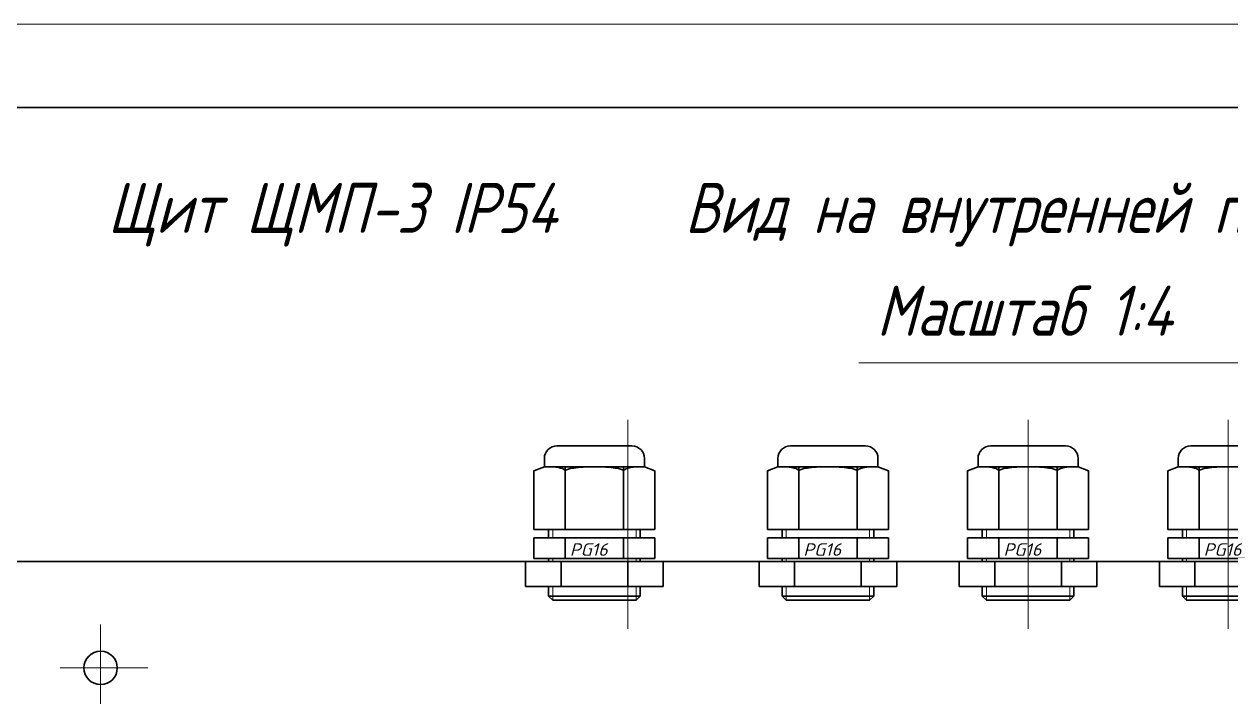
# Model space of a CAD drawing. Header units: millimetres. Extents: x -14 to 2659, y -2986 to -401.
# Drawn here: x 1769.6 to 1841.9, y -1159.3 to -1118.6 of the extents above; entities that cross this region are included whole.
import ezdxf

# ---------------------------------------------------------------- set-up
doc = ezdxf.new("R2010")
doc.units = ezdxf.units.MM
doc.layers.get('0').update_dxf_attribs({"lineweight": 20})
doc.layers.add('ссылки', color=7, linetype='Continuous')
doc.styles.add('GOST тип А', font='GOST_A.TTF', dxfattribs={"oblique": 15})
doc.styles.get("Standard").update_dxf_attribs({"font": 'simplex.shx', "width": 0.75, "oblique": 15})

# ---------------------------------------------------------------- blocks, each defined once
blk = doc.blocks.new('PG16')
at = {"lineweight": 30}
for p, q in [((2.25, 6.931), (-2.25, 6.931)), ((-3, 5.681), (-3, 6.181)), ((3, 5.681), (3, 6.181)), ((-3.625, 5.431), (-3, 5.681)), ((-3.625, 5.431), (-3.625, 1.931)), ((3, 5.681), (-3, 5.681)), ((-1.75, 5.681), (-1.75, 1.931)), ((1.75, 5.681), (1.75, 1.931)), ((3.625, 5.431), (3, 5.681)), ((3.625, 5.431), (3.625, 1.931)), ((-3.625, 1.931), (3.625, 1.931)), ((-2.75, 1.431), (-2.75, 1.931)), ((2.75, 1.431), (2.75, 1.931)), ((-3.625, 1.431), (-3.625, 0.181)), ((-3.625, 1.431), (3.625, 1.431)), ((-1.75, 1.431), (-1.75, 0.181)), ((1.75, 1.431), (1.75, 0.181)), ((3.625, 1.431), (3.625, 0.181)), ((-4.125, 0), (-4.125, -1.5)), ((4.125, 0), (-4.125, 0)), ((-3.625, 0.181), (3.625, 0.181)), ((-2.75, 0), (-2.75, 0.181)), ((-2, 0), (-2, -1.5)), ((2, 0), (2, -1.5)), ((2.75, 0), (2.75, 0.181)), ((4.125, -1.5), (4.125, 0)), ((-4.125, -1.5), (4.125, -1.5)), ((-2.75, -2.069), (-2.75, -1.5)), ((-2.75, -2.069), (2.75, -2.069)), ((-2.75, -2.069), (-2.5, -2.319)), ((2.75, -2.069), (2.5, -2.319)), ((2.75, -2.069), (2.75, -1.5)), ((-2.5, -2.319), (2.5, -2.319))]:
    blk.add_line(p, q, dxfattribs=at)
for p, q in [((-2.5, 1.431), (-2.5, 1.931)), ((2.5, 1.431), (2.5, 1.931)), ((-2.5, 0), (-2.5, 0.181)), ((2.5, 0), (2.5, 0.181)), ((-2.5, -2.319), (-2.5, -1.5)), ((2.5, -2.319), (2.5, -1.5))]:
    blk.add_line(p, q)
for centre, start, end in [((-2.25, 6.181), 90, 180), ((2.25, 6.181), 0, 90)]:
    blk.add_arc(centre, 0.75, start, end, dxfattribs=at)
for centre, major_axis, ratio, start_param, end_param in [((-2.688, 5.431), (-0.937, 0), 0.266667, 3.141593, 4.712389), ((0, 5.431), (-1.75, 0), 0.142857, 3.141593, 6.283185), ((2.688, 5.431), (0.938, 0), 0.266667, 1.570796, 3.141593)]:
    blk.add_ellipse(centre, major_axis=major_axis, ratio=ratio, start_param=start_param, end_param=end_param, dxfattribs=at)
at = {"layer": 'ссылки', "lineweight": 30, "oblique": 15}
blk.add_text('PG16', height=0.75, dxfattribs=at).set_placement((-1.472, 0.346))

msp = doc.modelspace()

# ---------------------------------------------------------------- linework, layer by layer
at = {"color": 7}
for p, q in [((2250.82141, -1118.5807), (1631.57141, -1118.5807)), ((1819.62892, -1138.87983), (1843.60712, -1138.87983)), ((1805.77115, -1154.83625), (1805.77115, -1142.30427)), ((1829.77115, -1154.83625), (1829.77115, -1142.30427)), ((1841.77115, -1154.83625), (1841.77115, -1142.30427))]:
    msp.add_line(p, q, dxfattribs=at)
at = {"color": 7, "lineweight": 30}
for p, q in [((1651.57141, -1123.5807), (2245.82141, -1123.5807)), ((1767.41533, -1150.80068), (1892.27974, -1150.80068))]:
    msp.add_line(p, q, dxfattribs=at)
at = {"color": 250}
for p, q in [((1774.16533, -1157.17568), (1774.16533, -1154.5807)), ((1774.16533, -1154.5807), (1774.16533, -1159.3307)), ((1776.99092, -1157.17568), (1771.74092, -1157.17568)), ((1774.16533, -1157.17568), (1776.99092, -1157.17568))]:
    msp.add_line(p, q, dxfattribs=at)
for p, q in [((1774.16533, -1158.71411), (1774.16533, -1155.63725)), ((1772.6269, -1157.17568), (1775.70376, -1157.17568))]:
    msp.add_line(p, q)
at = {"layer": 'ссылки', "lineweight": 30}
msp.add_circle((1774.16533, -1157.17568), 1, dxfattribs=at)

# ---------------------------------------------------------------- block references
at = {"color": 7}
for p in [(1803.77115, -1150.80068), (1817.77115, -1150.80068), (1829.77115, -1150.80068), (1841.77115, -1150.80068)]:
    msp.add_blockref('PG16', p, dxfattribs=at)

# ---------------------------------------------------------------- texts
at = {"layer": 'ссылки', "color": 7, "style": 'GOST тип А', "oblique": 15}
for s, p in [('Щит ЩМП-3 IP54     Вид на внутренней плоскости. Передняя стенка (монтажная панель)', (1774.58354, -1131.09743)), ('Масштаб 1:4', (1820.68577, -1137.26208))]:
    msp.add_text(s, height=3, dxfattribs=at).set_placement(p)

doc.saveas('drawing.dxf')
